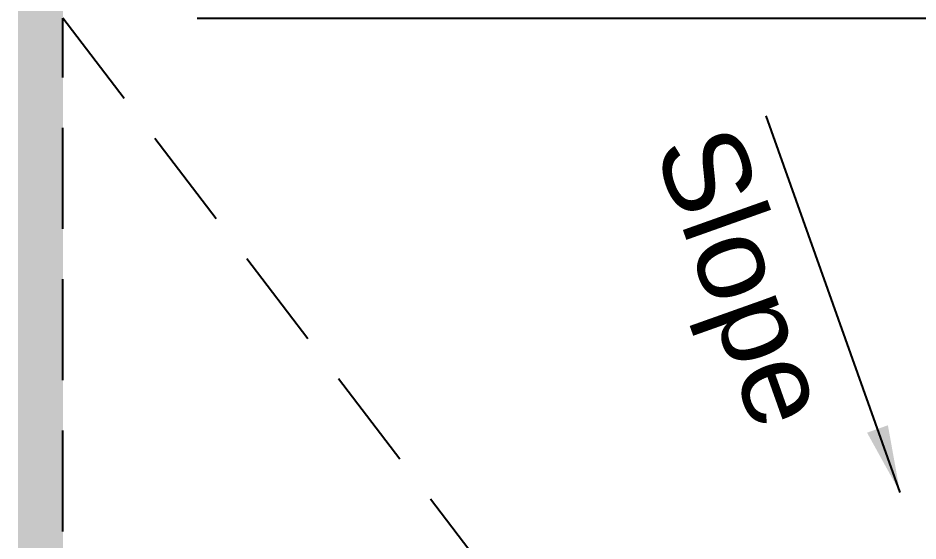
# Model space of a CAD drawing. Extents: x 7897917 to 8423973, y -6487334 to -6173396.
# Drawn here: x 8263862 to 8267877, y -6371284 to -6368952 of the extents above; entities that cross this region are included whole.
import ezdxf

# ---------------------------------------------------------------- set-up
doc = ezdxf.new("R2010")
doc.units = 0
doc.header["$LTSCALE"] = 600
doc.header["$MEASUREMENT"] = 0
doc.linetypes.add('HIDDEN', pattern=[0.375, 0.25, -0.125])
for name, color, linetype in [('A-text', 7, 'CONTINUOUS'), ('Exp.Joint', 104, 'CONTINUOUS'), ('Ridge', 53, 'CONTINUOUS'), ('Valley', 7, 'CONTINUOUS'), ('Walls', 7, 'CONTINUOUS')]:
    doc.layers.add(name, color=color, linetype=linetype)
doc.styles.add('ARIAL', font='arial.ttf')
doc.styles.add('ROMANS', font='romans.shx')
doc.dimstyles.new('MM', dxfattribs={"dimscale": 0, "dimtxt": 200, "dimasz": 150, "dimexe": 40, "dimexo": 50, "dimgap": 50, "dimtad": 1, "dimdec": 0, "dimzin": 0, "dimdsep": 46, "dimtxsty": 'ROMANS', "dimblk": 'OBLIQUE', "dimcen": 0.09, "dimdle": 40, "dimclrd": 5, "dimclre": 5, "dimclrt": 6, "dimadec": 0, "dimazin": 0, "dimtfac": 1, "dimtdec": 0, "dimtofl": 0, "dimtmove": 0, "dimatfit": 3, "dimfxl": 1, "dimfrac": 2, "dimtolj": 1, "dimtzin": 0, "dimarcsym": 0})

msp = doc.modelspace()

# ---------------------------------------------------------------- hatches: boundary and pattern name
at = {"layer": 'Exp.Joint', "linetype": 'HIDDEN'}
msp.add_hatch(color=256, dxfattribs=at).paths.add_polyline_path([(8264062.296, -6341281.903), (8263862.296, -6341281.903), (8263862.296, -6462283.74), (8264062.296, -6462283.74)])

# ---------------------------------------------------------------- linework, layer by layer
at = {"layer": 'Ridge', "linetype": 'HIDDEN', "ltscale": 3}
msp.add_line((8264062.301, -6378666.726, 2.894), (8264062.301, -6368951.75, 2.894), dxfattribs=at)
at = {"layer": 'Valley', "linetype": 'HIDDEN', "ltscale": 3, "elevation": 2.894}
msp.add_lwpolyline([(8264062.301, -6368951.666), (8271492.301, -6378666.665)], dxfattribs=at)
at = {"layer": 'Walls', "linetype": 'Continuous'}
msp.add_line((8264662.206, -6368951.75, 2.894), (8269409.805, -6368951.75, 2.894), dxfattribs=at)

# ---------------------------------------------------------------- texts
at = {"layer": 'A-text', "color": 0, "lineweight": 15, "style": 'ARIAL'}
msp.add_text('Slope', height=380.16, rotation=289.571306, dxfattribs=at).set_placement((8266697.586, -6369529.777, 2.894))

# ---------------------------------------------------------------- leaders
at = {"layer": 'A-text', "color": 0, "lineweight": 15}
msp.add_leader([(8267796.713, -6371067.259, 2.894), (8267199.528, -6369387.508, 2.894)], dimstyle='MM', override={"dimscale": 1, "dimasz": 300, "dimtad": 0}, dxfattribs=at)

doc.saveas('drawing.dxf')
